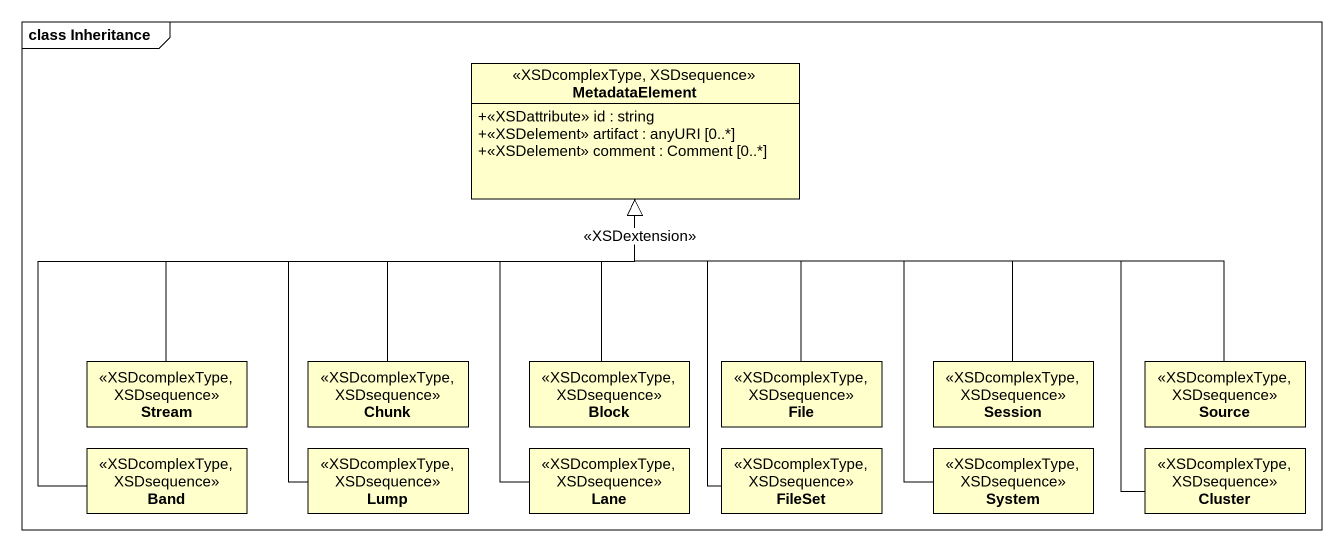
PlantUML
@startuml
mainframe class Inheritance
hide circle
hide empty members
skinparam classAttributeIconSize 0
class MetadataElement <<XSDcomplexType, XSDsequence>> {
  +<<XSDattribute>> id : string
  +<<XSDelement>> artifact : anyURI [0..*]
  +<<XSDelement>> comment : Comment [0..*]
}
class Stream <<XSDcomplexType, XSDsequence>>
class Chunk <<XSDcomplexType, XSDsequence>>
class Block <<XSDcomplexType, XSDsequence>>
class "File" as File_ <<XSDcomplexType, XSDsequence>>
class Session <<XSDcomplexType, XSDsequence>>
class Source <<XSDcomplexType, XSDsequence>>
class Band <<XSDcomplexType, XSDsequence>>
class Lump <<XSDcomplexType, XSDsequence>>
class Lane <<XSDcomplexType, XSDsequence>>
class FileSet <<XSDcomplexType, XSDsequence>>
class System <<XSDcomplexType, XSDsequence>>
class Cluster <<XSDcomplexType, XSDsequence>>
Stream -right-|> MetadataElement
Chunk -up-|> MetadataElement
Block -up-|> MetadataElement
File_ -up-|> MetadataElement
Session -up-|> MetadataElement
Source -left-|> MetadataElement
Band -up-|> MetadataElement : <<XSDextension>>
Lump -up-|> MetadataElement
Lane -up-|> MetadataElement
FileSet -up-|> MetadataElement
System -up-|> MetadataElement
Cluster -left-|> MetadataElement
@enduml
